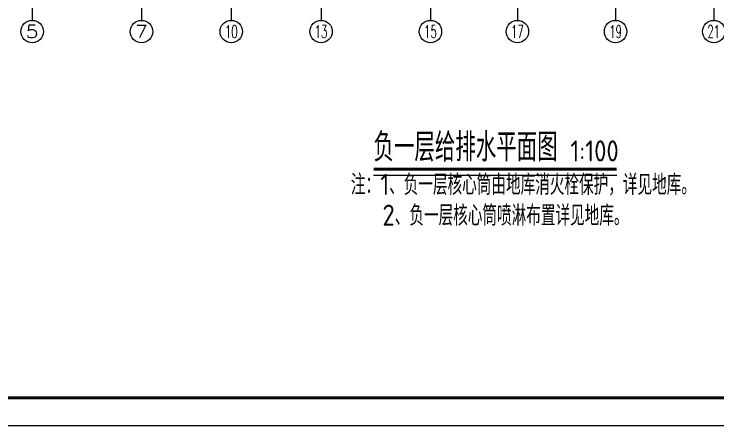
# Model space of a CAD drawing. Extents: x 27938 to 650306, y -92720 to 1524912.
# Drawn here: x 278073 to 303166, y 719665 to 734355 of the extents above; entities that cross this region are included whole.
import ezdxf
from ezdxf.enums import TextEntityAlignment as Align

# ---------------------------------------------------------------- set-up
doc = ezdxf.new("R2010")
doc.units = 0
doc.header["$LTSCALE"] = 1000
doc.header["$MEASUREMENT"] = 0
for name, color, linetype in [('AXIS', 3, 'Continuous'), ('AXIS_TEXT', 4, 'Continuous'), ('DIM_SYMB', 3, 'Continuous'), ('ZC', 6, 'Continuous'), ('图框', 140, 'Continuous')]:
    doc.layers.add(name, color=color, linetype=linetype)
doc.layers.add('yichutu', color=7, linetype='Continuous', true_color=0xffffff, plot=False)
doc.styles.add('_TCH_AXIS', font='COMPLEX', dxfattribs={"bigfont": 'GBCBIG'})
doc.styles.add('COMPLEX', font='COMPLEX')
doc.styles.get("Standard").update_dxf_attribs({"font": 'gbenor.shx', "bigfont": 'gbcbig.shx'})

# ---------------------------------------------------------------- blocks, each defined once
blk = doc.blocks.new('TK')
at = {"layer": '图框'}
blk.add_lwpolyline([(465375, 548714), (549475, 548714), (549475, 489314), (465375, 489314)], close=True, dxfattribs=at)
blk.add_lwpolyline([(465375, 548714), (549475, 548714), (549475, 489314), (465375, 489314)], close=True, dxfattribs=at)
at = {"layer": '图框', "const_width": 100}
blk.add_lwpolyline([(548475, 490314), (548475, 547714), (467875, 547714), (467875, 490314)], close=True, dxfattribs=at)
blk = doc.blocks.new('yct-841-594-84100-59400-100-1000.0')
at = {"layer": 'yichutu', "color": 7, "true_color": 0xffffff}
blk.add_lwpolyline([(0, 0), (0, 59400), (84100, 59400), (84100, 0)], close=True, dxfattribs=at)
blk = doc.blocks.new('A$C64FB6656')
at = {"layer": 'DIM_SYMB', "color": 7}
for s, height, p in [('注：', 723.4, (0, 0)), ('、负一层核心筒由地库消火栓保护，详见地库。', 723.4, (1366, 0)), ('1', 750, (1053, 0)), ('2', 750, (1128, -1097)), ('、负一层核心筒喷淋布置详见地库。', 723.4, (1566, -1097))]:
    blk.add_text(s, height=height, dxfattribs=at).set_placement(p)
blk = doc.blocks.new('_AXISO')
blk.add_circle((0, 0), 0.5)
at = {"layer": 'AXIS_TEXT', "style": 'COMPLEX', "width": 1.041667}
blk.add_attdef('A', text='', height=0.56, dxfattribs=at).set_placement((-0.25, -0.28), (0.25, -0.28), align=Align.FIT)

msp = doc.modelspace()

# ---------------------------------------------------------------- linework, layer by layer
at = {"layer": 'AXIS'}
for p, q in [((278716.6, 738129.9), (278716.6, 734129.9)), ((282616.6, 738129.9), (282616.6, 734129.9)), ((285816.6, 738129.9), (285816.6, 734129.9)), ((289016.6, 738129.9), (289016.6, 734129.9)), ((292916.6, 738129.9), (292916.6, 734129.9)), ((296016.6, 738129.9), (296016.6, 734129.9)), ((299516.6, 738129.9), (299516.6, 734129.9)), ((303016.6, 738129.9), (303016.6, 734129.9))]:
    msp.add_line(p, q, dxfattribs=at)
at = {"layer": 'DIM_SYMB', "const_width": 105}
msp.add_lwpolyline([(290887.2, 728821.5), (299557, 728821.5)], dxfattribs=at)
at = {"layer": 'DIM_SYMB'}
msp.add_lwpolyline([(290887.2, 728611.5), (299557, 728611.5)], dxfattribs=at)

# ---------------------------------------------------------------- block references
msp.add_blockref('TK', (-205160.9, 230351.7))
at = {"layer": 'AXIS'}
ref = msp.add_blockref('_AXISO', (278716.6, 733729.9), dxfattribs=dict(at, xscale=800, yscale=800, zscale=800))
ref.add_attrib('A', '5', dxfattribs={"layer": 'AXIS_TEXT', "height": 452.5, "style": '_TCH_AXIS', "width": 1.5}).set_placement((278490.3, 733503.6), (278942.9, 733503.6), align=Align.FIT)
ref = msp.add_blockref('_AXISO', (282616.6, 733729.9), dxfattribs=dict(at, xscale=800, yscale=800, zscale=800))
ref.add_attrib('A', '7', dxfattribs={"layer": 'AXIS_TEXT', "height": 452.5, "style": '_TCH_AXIS', "width": 1.5}).set_placement((282390.3, 733503.6), (282842.9, 733503.6), align=Align.FIT)
ref = msp.add_blockref('_AXISO', (285816.6, 733729.9), dxfattribs=dict(at, xscale=800, yscale=800, zscale=800))
ref.add_attrib('A', '10', dxfattribs={"layer": 'AXIS_TEXT', "height": 452.55, "style": '_TCH_AXIS', "width": 0.724138}).set_placement((285590.3, 733503.6), (286042.9, 733503.6), align=Align.FIT)
ref = msp.add_blockref('_AXISO', (289016.6, 733729.9), dxfattribs=dict(at, xscale=800, yscale=800, zscale=800))
ref.add_attrib('A', '13', dxfattribs={"layer": 'AXIS_TEXT', "height": 452.55, "style": '_TCH_AXIS', "width": 0.724138}).set_placement((288790.3, 733503.6), (289242.9, 733503.6), align=Align.FIT)
ref = msp.add_blockref('_AXISO', (292916.6, 733729.9), dxfattribs=dict(at, xscale=800, yscale=800, zscale=800))
ref.add_attrib('A', '15', dxfattribs={"layer": 'AXIS_TEXT', "height": 452.55, "style": '_TCH_AXIS', "width": 0.724138}).set_placement((292690.3, 733503.6), (293142.9, 733503.6), align=Align.FIT)
ref = msp.add_blockref('_AXISO', (296016.6, 733729.9), dxfattribs=dict(at, xscale=800, yscale=800, zscale=800))
ref.add_attrib('A', '17', dxfattribs={"layer": 'AXIS_TEXT', "height": 452.55, "style": '_TCH_AXIS', "width": 0.724138}).set_placement((295790.3, 733503.6), (296242.9, 733503.6), align=Align.FIT)
ref = msp.add_blockref('_AXISO', (299516.6, 733729.9), dxfattribs=dict(at, xscale=800, yscale=800, zscale=800))
ref.add_attrib('A', '19', dxfattribs={"layer": 'AXIS_TEXT', "height": 452.55, "style": '_TCH_AXIS', "width": 0.724138}).set_placement((299290.3, 733503.6), (299742.9, 733503.6), align=Align.FIT)
ref = msp.add_blockref('_AXISO', (303016.6, 733729.9), dxfattribs=dict(at, xscale=800, yscale=800, zscale=800))
ref.add_attrib('A', '21', dxfattribs={"layer": 'AXIS_TEXT', "height": 452.55, "style": '_TCH_AXIS', "width": 0.724138}).set_placement((302790.3, 733503.6), (303242.9, 733503.6), align=Align.FIT)
at = {"layer": 'yichutu'}
msp.add_blockref('yct-841-594-84100-59400-100-1000.0', (260214.1, 719665.3), dxfattribs=at)
at = {"layer": 'ZC'}
msp.add_blockref('A$C64FB6656', (290078.2, 727904.9), dxfattribs=at)

# ---------------------------------------------------------------- texts
at = {"layer": 'DIM_SYMB', "color": 7}
for s, height, p in [('负一层给排水平面图', 1012.77, (290887.2, 729098.5)), ('1:100', 750, (297906.6, 729098.5))]:
    msp.add_text(s, height=height, dxfattribs=at).set_placement(p)

doc.saveas('drawing.dxf')
